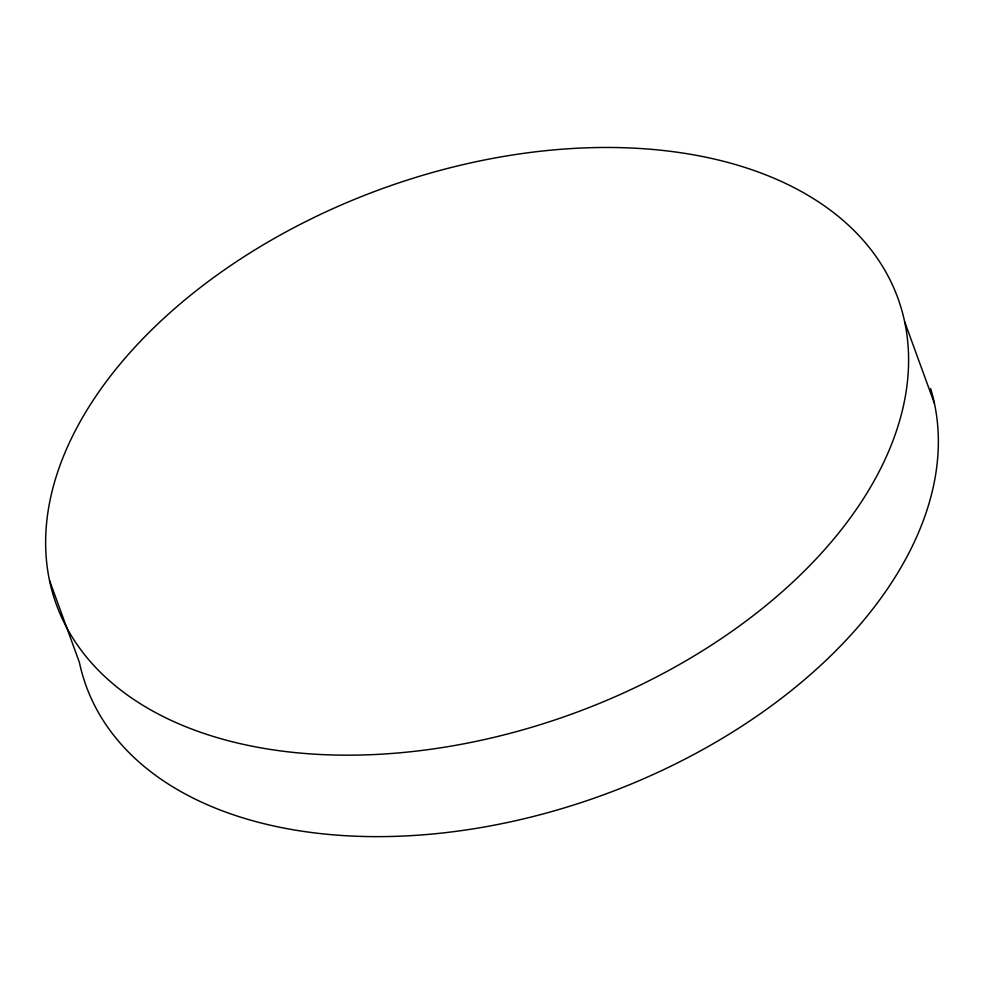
<?xml version="1.0" encoding="UTF-8"?>
<svg xmlns="http://www.w3.org/2000/svg" width="984" height="984" viewBox="0 0 984 984"><rect width="100%" height="100%" fill="white"/><g stroke="black" fill="none" stroke-linecap="round" stroke-linejoin="round"><path stroke-width="1.48" d="M904.64 321.743A447.781 279.272 -20 0 1 313.465 754.101A447.781 279.272 -20 0 1 213.257 277.808A447.781 279.272 -20 0 1 904.64 321.743L934.394 403.317M49.606 580.683L79.36 662.257A447.781 279.272 -20 0 0 576.304 804.162A447.781 279.272 -20 0 0 930.63 388.594"/></g></svg>
